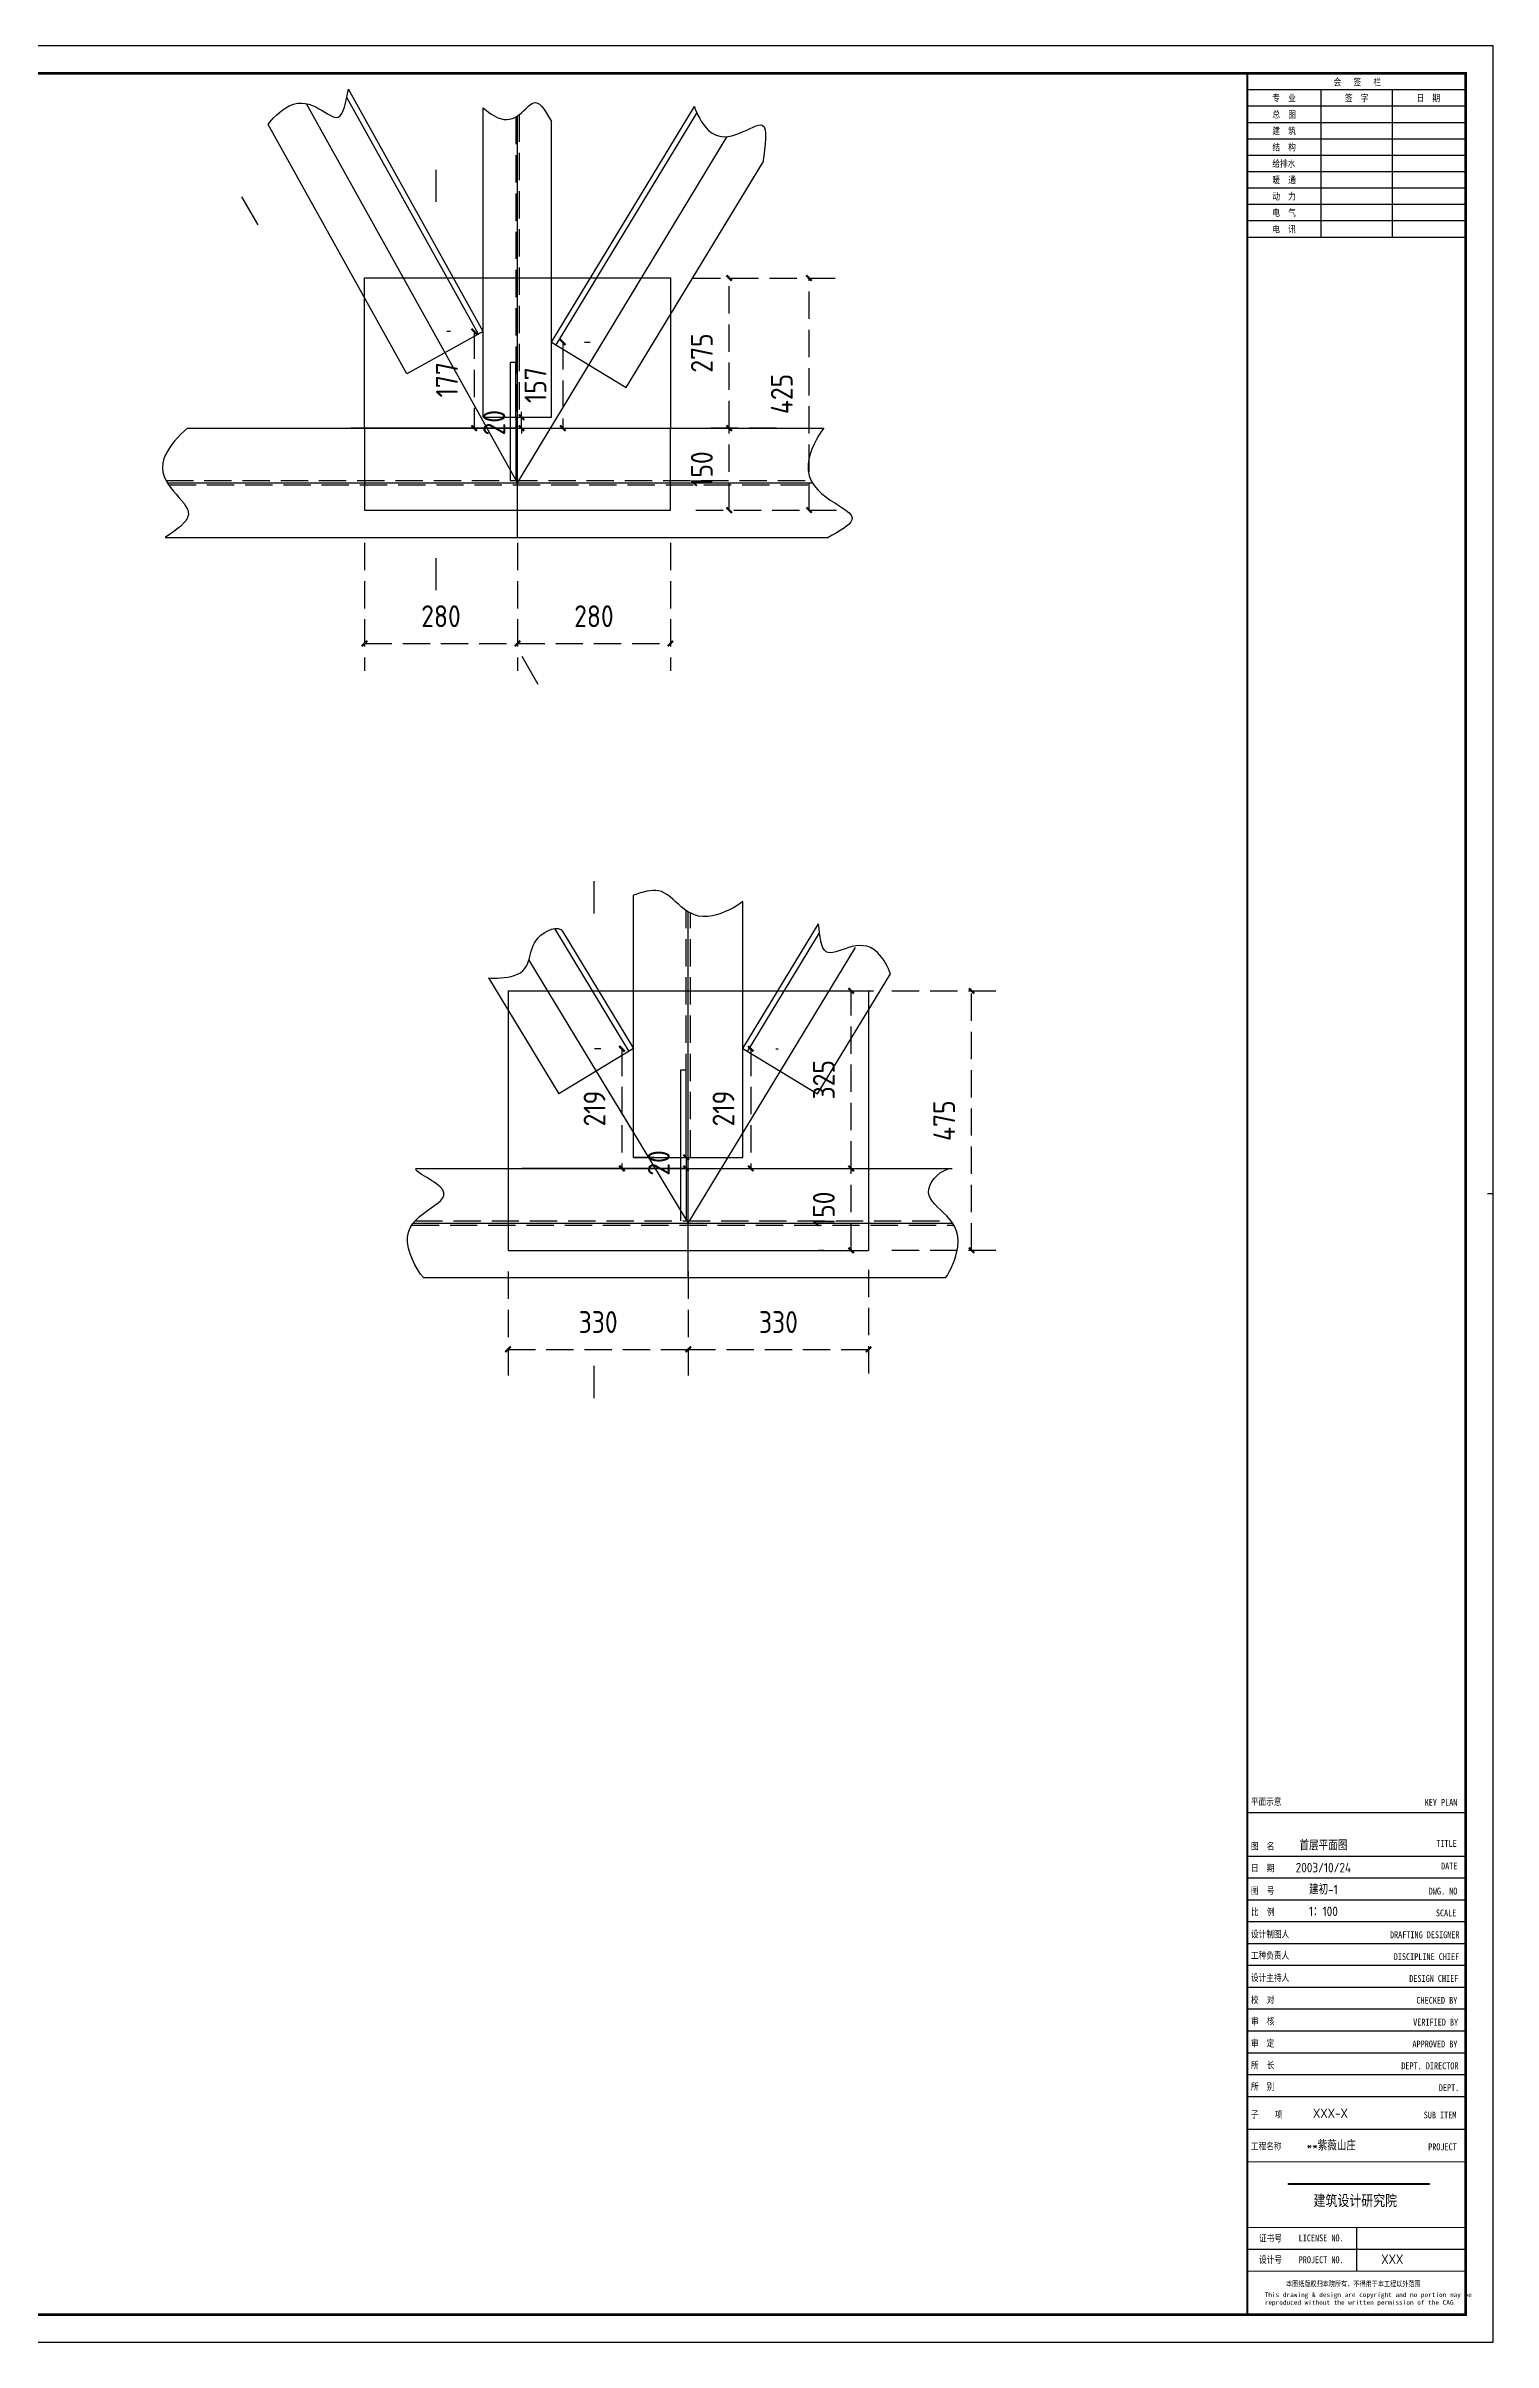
# Model space of a CAD drawing. Extents: x 1689 to 157754, y 6281 to 73826.
# Drawn here: x 144507 to 157754, y 29381 to 50406 of the extents above; entities that cross this region are included whole.
import ezdxf
from ezdxf.enums import TextEntityAlignment as Align

# ---------------------------------------------------------------- set-up
doc = ezdxf.new("R2010")
doc.units = 0
doc.header["$LTSCALE"] = 1000
doc.header["$MEASUREMENT"] = 0
doc.linetypes.add('DASH', pattern=[0.35, 0.25, -0.1])
doc.layers.add('DOTE', color=1, linetype='Continuous')
doc.layers.add('PUB_TITLE', color=4, linetype='Continuous')
doc.styles.get("Standard").update_dxf_attribs({"font": 'gbenor.shx', "bigfont": 'gbcbig.shx'})
doc.styles.add('图框', font='')
doc.styles.get('图框').set_extended_font_data('SimSun')
doc.dimstyles.get("Standard").update_dxf_attribs({"dimscale": 100, "dimtxt": 3.5, "dimasz": 1, "dimexe": 2.5, "dimexo": 3, "dimgap": 1.5, "dimtad": 1, "dimdec": 0, "dimzin": 0, "dimdsep": 46, "dimtxsty": 'Standard', "dimblk": 'ARCHTICK', "dimcen": 0.09, "dimadec": 0, "dimazin": 0, "dimtfac": 1, "dimtdec": 0, "dimtix": 1, "dimtmove": 2, "dimatfit": 3, "dimfxl": 1, "dimtolj": 1, "dimtzin": 0, "dimarcsym": 0})

# ---------------------------------------------------------------- blocks, each defined once
blk = doc.blocks.new('$titleblk$00000167')
blk.add_hatch(color=256).paths.add_polyline_path([(-74.91, 58.12), (-74.91, 57.66), (-23.44, 57.66), (-23.44, 58.12)])
for p, q in [((-90, 825), (-10, 825)), ((-63, 771), (-63, 825)), ((-37, 825), (-37, 771)), ((-90, 819), (-10, 819)), ((-90, 813), (-10, 813)), ((-90, 807), (-10, 807)), ((-90, 801), (-10, 801)), ((-90, 795), (-10, 795)), ((-90, 789), (-10, 789)), ((-90, 783), (-10, 783)), ((-90, 777), (-10, 777)), ((-90, 771), (-10, 771)), ((0, 420.5), (-2, 420.5)), ((-90, 194), (-10, 194)), ((-90, 194), (-10, 194)), ((-90, 178), (-10, 178)), ((-90, 170), (-10, 170)), ((-90, 162), (-10, 162)), ((-90, 154), (-10, 154)), ((-90, 146), (-10, 146)), ((-90, 138), (-10, 138)), ((-90, 130), (-10, 130)), ((-90, 122), (-10, 122)), ((-90, 114), (-10, 114)), ((-90, 106), (-10, 106)), ((-90, 98), (-10, 98)), ((-90, 90), (-10, 90)), ((-90, 78), (-10, 78)), ((-90, 34), (-10, 34)), ((-50, 42), (-50, 26))]:
    blk.add_line(p, q)
for points in [[(-1189, 0), (0, 0), (0, 841), (-1189, 841)], [(-74.91, 58.12), (-23.44, 58.12), (-23.44, 57.66), (-74.91, 57.66)]]:
    blk.add_lwpolyline(points, close=True)
at = {"const_width": 1}
blk.add_lwpolyline([(-1164, 10), (-10, 10), (-10, 831), (-1164, 831)], close=True, dxfattribs=at)
for points, const_width in [([(-90, 831), (-90, 10)], 0.8), ([(-90, 831), (-90, 766.99)], 0.8), ([(-10, 766.99), (-10, 831), (-90, 831)], 0.8), ([(-90, 10), (-10, 10), (-10, 199.96)], 0.8), ([(-90, 66), (-10, 66)], 0.4), ([(-90, 42), (-10, 42)], 0.4), ([(-90, 26), (-10, 26)], 0.4)]:
    blk.add_lwpolyline(points, dxfattribs=dict(const_width=const_width))
at = {"style": '图框', "width": 0.8}
for s, height, p in [('会   签   栏', 2.5, (-58.39, 826.53)), ('总  图', 2.5, (-80.81, 814.66)), ('专  业', 2.5, (-80.81, 820.66)), ('签  字', 2.5, (-54.22, 820.66)), ('日  期', 2.5, (-28, 820.66)), ('建  筑', 2.5, (-80.81, 808.66)), ('结  构', 2.5, (-80.81, 802.66)), ('给排水', 2.5, (-80.81, 796.66)), ('暖  通', 2.5, (-80.81, 790.66)), ('动  力', 2.5, (-80.81, 784.66)), ('电  气', 2.5, (-80.81, 778.66)), ('电  讯', 2.5, (-80.81, 772.66)), ('平面示意', 2.5, (-88.65, 196.71)), ('KEY PLAN', 2.5, (-25.05, 196.43)), ('图  名', 2.5, (-88.65, 180.41)), ('TITLE', 2.5, (-20.79, 181.37)), ('日  期', 2.5, (-88.65, 172.37)), ('DATE', 2.5, (-19.03, 173.13)), ('图  号', 2.5, (-88.65, 164.07)), ('DWG. NO', 2.5, (-23.56, 163.93)), ('比  例', 2.5, (-88.65, 156.29)), ('SCALE', 2.5, (-20.94, 155.93)), ('设计制图人', 2.5, (-88.65, 148.18)), ('工种负责人', 2.5, (-88.65, 140.37)), ('DRAFTING DESIGNER', 2.5, (-37.74, 147.93)), ('设计主持人', 2.5, (-88.65, 132.21)), ('DISCIPLINE CHIEF', 2.5, (-36.36, 139.93)), ('校  对', 2.5, (-88.65, 124.09)), ('DESIGN CHIEF', 2.5, (-30.68, 131.93)), ('CHECKED BY', 2.5, (-28.05, 123.93)), ('审  核', 2.5, (-88.65, 116.31)), ('VERIFIED BY', 2.5, (-29.25, 115.93)), ('审  定', 2.5, (-88.65, 108.21)), ('APPROVED BY', 2.5, (-29.52, 107.93)), ('所  长', 2.5, (-88.65, 100.2)), ('DEPT. DIRECTOR', 2.5, (-33.6, 99.93)), ('所  别', 2.5, (-88.65, 92.35)), ('DEPT.', 2.5, (-19.86, 91.93)), ('子    项', 2.5, (-88.65, 82.15)), ('SUB ITEM', 2.5, (-25.4, 81.92)), ('工程名称', 2.5, (-88.65, 70.5)), ('PROJECT', 2.5, (-23.76, 70.26)), ('建筑设计研究院', 4, (-65.71, 49.84)), ('证书号', 2.5, (-85.69, 36.75)), ('LICENSE NO.', 2.5, (-71.18, 36.9)), ('设计号', 2.5, (-85.69, 28.92)), ('PROJECT NO.', 2.5, (-71.18, 28.9)), ('本图纸版权归本院所有，不得用于本工程以外范围', 2, (-75.8, 20.34))]:
    blk.add_text(s, height=height, dxfattribs=at).set_placement(p)
at = {"insert": (-83.62, 18.2), "char_height": 1.7, "width": 72.25, "attachment_point": 1, "style": '图框'}
blk.add_mtext('This drawing & design are copyright and no portion may be reproduced without the written permission of the CAG', dxfattribs=at)
at = {"flags": 4}
for tag, p in [('(扩展图名)', (-62.12, 184.1)), ('图名', (-62.12, 180.13)), ('日期', (-62.12, 172.03)), ('图号', (-62.12, 163.99)), ('比例', (-62.12, 156)), ('子项', (-59.56, 82.07)), ('工程名称', (-59.24, 70.19)), ('设计号', (-36.91, 28.62))]:
    blk.add_attdef(tag, text='', height=3.5, dxfattribs=at).set_placement(p, align=Align.CENTER)
for tag, p in [('设计人', (-64.84, 148.13)), ('负责人', (-64.71, 140.27)), ('主持人', (-64.73, 132.26)), ('校对人', (-64.28, 124.4)), ('审核人', (-63.96, 116.15)), ('审定人', (-64.16, 107.95)), ('所长', (-64.16, 99.76))]:
    blk.add_attdef(tag, p, '', height=3.5)
blk = doc.blocks.new('_ArchTick')
at = {"color": 0, "linetype": 'ByBlock', "const_width": 0.4}
blk.add_lwpolyline([(-0.5, -0.5), (0.5, 0.5)], dxfattribs=at)
blk = doc.blocks.new('*D100')
at = {"color": 0, "linetype": 'DASH', "lineweight": -2}
for p, q in [((150455, 46906), (151011, 46906)), ((150761, 46156), (150761, 46906)), ((150455, 46156), (151011, 46156))]:
    blk.add_line(p, q, dxfattribs=at)
at = {"layer": 'Defpoints', "color": 0}
for p in [(150155, 46906), (150761, 46906), (150155, 46156)]:
    blk.add_point(p, dxfattribs=at)
at = {"color": 0, "lineweight": -2, "xscale": 50, "yscale": 50, "zscale": 50}
for p, rotation in [((150761, 46906), 90), ((150761, 46156), 270)]:
    blk.add_blockref('_ArchTick', p, dxfattribs=dict(at, rotation=rotation))
at = {"color": 0, "insert": (150511, 46531), "char_height": 200, "attachment_point": 5, "rotation": 90}
blk.add_mtext('\\A1;150', dxfattribs=at)
blk = doc.blocks.new('*D101')
at = {"color": 0, "linetype": 'DASH', "lineweight": -2}
for p, q in [((150431, 48281), (151011, 48281)), ((150761, 46906), (150761, 48281)), ((151193, 46906), (150511, 46906))]:
    blk.add_line(p, q, dxfattribs=at)
at = {"layer": 'Defpoints', "color": 0}
for p in [(150131, 48281), (150761, 48281), (151493, 46906)]:
    blk.add_point(p, dxfattribs=at)
at = {"color": 0, "lineweight": -2, "xscale": 50, "yscale": 50, "zscale": 50}
for p, rotation in [((150761, 48281), 90), ((150761, 46906), 270)]:
    blk.add_blockref('_ArchTick', p, dxfattribs=dict(at, rotation=rotation))
at = {"color": 0, "insert": (150511, 47594), "char_height": 200, "attachment_point": 5, "rotation": 90}
blk.add_mtext('\\A1;275', dxfattribs=at)
blk = doc.blocks.new('*D102')
at = {"color": 0, "linetype": 'DASH', "lineweight": -2}
for p, q in [((150431, 48281), (151743, 48281)), ((151493, 46156), (151493, 48281)), ((150455, 46156), (151743, 46156))]:
    blk.add_line(p, q, dxfattribs=at)
at = {"layer": 'Defpoints', "color": 0}
for p in [(150131, 48281), (151493, 48281), (150155, 46156)]:
    blk.add_point(p, dxfattribs=at)
at = {"color": 0, "lineweight": -2, "xscale": 50, "yscale": 50, "zscale": 50}
for p, rotation in [((151493, 48281), 90), ((151493, 46156), 270)]:
    blk.add_blockref('_ArchTick', p, dxfattribs=dict(at, rotation=rotation))
at = {"color": 0, "insert": (151243, 47219), "char_height": 200, "attachment_point": 5, "rotation": 90}
blk.add_mtext('\\A1;425', dxfattribs=at)
blk = doc.blocks.new('*D103')
at = {"color": 0, "linetype": 'DASH', "lineweight": -2}
for p, q in [((148561, 47006), (148611, 47006)), ((148693, 46906), (148611, 46906)), ((148861, 47006), (148861, 47056)), ((148861, 46906), (148861, 47006)), ((148861, 46906), (148861, 46856))]:
    blk.add_line(p, q, dxfattribs=at)
at = {"layer": 'Defpoints', "color": 0}
for p in [(148861, 47006), (148861, 47006), (148993, 46906)]:
    blk.add_point(p, dxfattribs=at)
at = {"color": 0, "lineweight": -2, "xscale": 50, "yscale": 50, "zscale": 50}
for p, rotation in [((148861, 47006), 270), ((148861, 46906), 90)]:
    blk.add_blockref('_ArchTick', p, dxfattribs=dict(at, rotation=rotation))
at = {"color": 0, "insert": (148611, 46956), "char_height": 200, "attachment_point": 5, "rotation": 90}
blk.add_mtext('\\A1;20', dxfattribs=at)
blk = doc.blocks.new('*D112')
at = {"color": 0, "linetype": 'DASH', "lineweight": -2}
for p, q in [((150067, 40228), (150117, 40228)), ((150367, 40228), (150367, 40278)), ((150367, 40228), (150367, 40128)), ((150232, 40128), (150117, 40128)), ((150367, 40128), (150367, 40078))]:
    blk.add_line(p, q, dxfattribs=at)
at = {"layer": 'Defpoints', "color": 0}
for p in [(150367, 40228), (150367, 40128), (150532, 40128)]:
    blk.add_point(p, dxfattribs=at)
at = {"color": 0, "lineweight": -2, "xscale": 50, "yscale": 50, "zscale": 50}
for p, rotation in [((150367, 40228), 270), ((150367, 40128), 90)]:
    blk.add_blockref('_ArchTick', p, dxfattribs=dict(at, rotation=rotation))
at = {"color": 0, "insert": (150117, 40178), "char_height": 200, "attachment_point": 5, "rotation": 90}
blk.add_mtext('\\A1;20', dxfattribs=at)
blk = doc.blocks.new('*D114')
at = {"color": 0, "linetype": 'DASH', "lineweight": -2}
for p, q in [((150959, 41224), (150959, 40128)), ((151187, 41224), (151209, 41224)), ((151187, 40128), (151209, 40128))]:
    blk.add_line(p, q, dxfattribs=at)
at = {"layer": 'Defpoints', "color": 0}
for p in [(150887, 41224), (150887, 40128), (150959, 40128)]:
    blk.add_point(p, dxfattribs=at)
at = {"color": 0, "lineweight": -2, "xscale": 50, "yscale": 50, "zscale": 50}
for p, rotation in [((150959, 41224), 90), ((150959, 40128), 270)]:
    blk.add_blockref('_ArchTick', p, dxfattribs=dict(at, rotation=rotation))
at = {"color": 0, "insert": (150709, 40676), "char_height": 200, "attachment_point": 5, "rotation": 90}
blk.add_mtext('\\A1;219', dxfattribs=at)
blk = doc.blocks.new('*D115')
at = {"color": 0, "linetype": 'DASH', "lineweight": -2}
for p, q in [((147423, 45856), (147423, 44684)), ((148823, 45856), (148823, 44684)), ((147423, 44934), (148823, 44934))]:
    blk.add_line(p, q, dxfattribs=at)
at = {"layer": 'Defpoints', "color": 0}
for p in [(147423, 46156), (148823, 46156), (148823, 44934)]:
    blk.add_point(p, dxfattribs=at)
at = {"color": 0, "lineweight": -2, "xscale": 50, "yscale": 50, "zscale": 50, "rotation": 180}
blk.add_blockref('_ArchTick', (147423, 44934), dxfattribs=at)
at = {"color": 0, "lineweight": -2, "xscale": 50, "yscale": 50, "zscale": 50}
blk.add_blockref('_ArchTick', (148823, 44934), dxfattribs=at)
at = {"color": 0, "insert": (148123, 45184), "char_height": 200, "attachment_point": 5}
blk.add_mtext('\\A1;280', dxfattribs=at)
blk = doc.blocks.new('*D116')
at = {"color": 0, "linetype": 'DASH', "lineweight": -2}
for p, q in [((148823, 45856), (148823, 44684)), ((150223, 45856), (150223, 44684)), ((148823, 44934), (150223, 44934))]:
    blk.add_line(p, q, dxfattribs=at)
at = {"layer": 'Defpoints', "color": 0}
for p in [(148823, 46156), (150223, 46156), (150223, 44934)]:
    blk.add_point(p, dxfattribs=at)
at = {"color": 0, "lineweight": -2, "xscale": 50, "yscale": 50, "zscale": 50, "rotation": 180}
blk.add_blockref('_ArchTick', (148823, 44934), dxfattribs=at)
at = {"color": 0, "lineweight": -2, "xscale": 50, "yscale": 50, "zscale": 50}
blk.add_blockref('_ArchTick', (150223, 44934), dxfattribs=at)
at = {"color": 0, "insert": (149523, 45184), "char_height": 200, "attachment_point": 5}
blk.add_mtext('\\A1;280', dxfattribs=at)
blk = doc.blocks.new('*D184')
at = {"color": 0, "linetype": 'DASH', "lineweight": -2}
for p, q in [((148211, 47791), (148177, 47791)), ((148427, 47791), (148427, 46906)), ((148211, 46906), (148177, 46906))]:
    blk.add_line(p, q, dxfattribs=at)
at = {"layer": 'Defpoints', "color": 0}
for p in [(148511, 47791), (148427, 46906), (148511, 46906)]:
    blk.add_point(p, dxfattribs=at)
at = {"color": 0, "lineweight": -2, "xscale": 50, "yscale": 50, "zscale": 50}
for p, rotation in [((148427, 47791), 90), ((148427, 46906), 270)]:
    blk.add_blockref('_ArchTick', p, dxfattribs=dict(at, rotation=rotation))
at = {"color": 0, "insert": (148177, 47349), "char_height": 200, "attachment_point": 5, "rotation": 90}
blk.add_mtext('\\A1;177', dxfattribs=at)
blk = doc.blocks.new('*D185')
at = {"color": 0, "linetype": 'DASH', "lineweight": -2}
for p, q in [((149238, 47694), (149238, 46906)), ((149436, 47694), (149488, 47694)), ((149455, 46906), (149488, 46906))]:
    blk.add_line(p, q, dxfattribs=at)
at = {"layer": 'Defpoints', "color": 0}
for p in [(149136, 47694), (149155, 46906), (149238, 46906)]:
    blk.add_point(p, dxfattribs=at)
at = {"color": 0, "lineweight": -2, "xscale": 50, "yscale": 50, "zscale": 50}
for p, rotation in [((149238, 47694), 90), ((149238, 46906), 270)]:
    blk.add_blockref('_ArchTick', p, dxfattribs=dict(at, rotation=rotation))
at = {"color": 0, "insert": (148988, 47300), "char_height": 200, "attachment_point": 5, "rotation": 90}
blk.add_mtext('\\A1;157', dxfattribs=at)
blk = doc.blocks.new('*D186')
at = {"color": 0, "linetype": 'DASH', "lineweight": -2}
for p, q in [((149587, 41224), (149529, 41224)), ((149779, 41224), (149779, 40128)), ((149587, 40128), (149529, 40128))]:
    blk.add_line(p, q, dxfattribs=at)
at = {"layer": 'Defpoints', "color": 0}
for p in [(149887, 41224), (149779, 40128), (149887, 40128)]:
    blk.add_point(p, dxfattribs=at)
at = {"color": 0, "lineweight": -2, "xscale": 50, "yscale": 50, "zscale": 50}
for p, rotation in [((149779, 41224), 90), ((149779, 40128), 270)]:
    blk.add_blockref('_ArchTick', p, dxfattribs=dict(at, rotation=rotation))
at = {"color": 0, "insert": (149529, 40676), "char_height": 200, "attachment_point": 5, "rotation": 90}
blk.add_mtext('\\A1;219', dxfattribs=at)
blk = doc.blocks.new('*D206')
at = {"color": 0, "linetype": 'DASH', "lineweight": -2}
for p, q in [((148737, 39183), (148737, 38221)), ((150387, 39183), (150387, 38221)), ((148737, 38471), (150387, 38471))]:
    blk.add_line(p, q, dxfattribs=at)
at = {"layer": 'Defpoints', "color": 0}
for p in [(148737, 39483), (150387, 39483), (150387, 38471)]:
    blk.add_point(p, dxfattribs=at)
at = {"color": 0, "lineweight": -2, "xscale": 50, "yscale": 50, "zscale": 50, "rotation": 180}
blk.add_blockref('_ArchTick', (148737, 38471), dxfattribs=at)
at = {"color": 0, "lineweight": -2, "xscale": 50, "yscale": 50, "zscale": 50}
blk.add_blockref('_ArchTick', (150387, 38471), dxfattribs=at)
at = {"color": 0, "insert": (149562, 38721), "char_height": 200, "attachment_point": 5}
blk.add_mtext('\\A1;330', dxfattribs=at)
blk = doc.blocks.new('*D207')
at = {"color": 0, "linetype": 'DASH', "lineweight": -2}
for p, q in [((150387, 39183), (150387, 38221)), ((152037, 39200), (152037, 38221)), ((150387, 38471), (152037, 38471))]:
    blk.add_line(p, q, dxfattribs=at)
at = {"layer": 'Defpoints', "color": 0}
for p in [(150387, 39483), (152037, 39500), (152037, 38471)]:
    blk.add_point(p, dxfattribs=at)
at = {"color": 0, "lineweight": -2, "xscale": 50, "yscale": 50, "zscale": 50, "rotation": 180}
blk.add_blockref('_ArchTick', (150387, 38471), dxfattribs=at)
at = {"color": 0, "lineweight": -2, "xscale": 50, "yscale": 50, "zscale": 50}
blk.add_blockref('_ArchTick', (152037, 38471), dxfattribs=at)
at = {"color": 0, "insert": (151212, 38721), "char_height": 200, "attachment_point": 5}
blk.add_mtext('\\A1;330', dxfattribs=at)
blk = doc.blocks.new('*D208')
at = {"color": 0, "linetype": 'DASH', "lineweight": -2}
for p, q in [((152251, 41753), (153230, 41753)), ((152980, 39378), (152980, 41753)), ((152251, 39378), (153230, 39378))]:
    blk.add_line(p, q, dxfattribs=at)
at = {"layer": 'Defpoints', "color": 0}
for p in [(151951, 41753), (152980, 41753), (151951, 39378)]:
    blk.add_point(p, dxfattribs=at)
at = {"color": 0, "lineweight": -2, "xscale": 50, "yscale": 50, "zscale": 50}
for p, rotation in [((152980, 41753), 90), ((152980, 39378), 270)]:
    blk.add_blockref('_ArchTick', p, dxfattribs=dict(at, rotation=rotation))
at = {"color": 0, "insert": (152730, 40565), "char_height": 200, "attachment_point": 5, "rotation": 90}
blk.add_mtext('\\A1;475', dxfattribs=at)
blk = doc.blocks.new('*D209')
at = {"color": 0, "linetype": 'DASH', "lineweight": -2}
for p, q in [((151578, 40128), (151628, 40128)), ((151878, 39378), (151878, 40128)), ((151578, 39378), (151628, 39378))]:
    blk.add_line(p, q, dxfattribs=at)
at = {"layer": 'Defpoints', "color": 0}
for p in [(151878, 40128), (151878, 40128), (151878, 39378)]:
    blk.add_point(p, dxfattribs=at)
at = {"color": 0, "lineweight": -2, "xscale": 50, "yscale": 50, "zscale": 50}
for p, rotation in [((151878, 40128), 90), ((151878, 39378), 270)]:
    blk.add_blockref('_ArchTick', p, dxfattribs=dict(at, rotation=rotation))
at = {"color": 0, "insert": (151628, 39753), "char_height": 200, "attachment_point": 5, "rotation": 90}
blk.add_mtext('\\A1;150', dxfattribs=at)
blk = doc.blocks.new('*D210')
at = {"color": 0, "linetype": 'DASH', "lineweight": -2}
for p, q in [((151833, 41753), (152128, 41753)), ((151878, 40128), (151878, 41753)), ((151578, 40128), (151628, 40128))]:
    blk.add_line(p, q, dxfattribs=at)
at = {"layer": 'Defpoints', "color": 0}
for p in [(151533, 41753), (151878, 41753), (151878, 40128)]:
    blk.add_point(p, dxfattribs=at)
at = {"color": 0, "lineweight": -2, "xscale": 50, "yscale": 50, "zscale": 50}
for p, rotation in [((151878, 41753), 90), ((151878, 40128), 270)]:
    blk.add_blockref('_ArchTick', p, dxfattribs=dict(at, rotation=rotation))
at = {"color": 0, "insert": (151628, 40940), "char_height": 200, "attachment_point": 5, "rotation": 90}
blk.add_mtext('\\A1;325', dxfattribs=at)

msp = doc.modelspace()

# ---------------------------------------------------------------- linework, layer by layer
at = {"color": 1}
for p, q in [((148823, 46406.3), (146892.9, 49877.3)), ((148823, 46406.3), (150744.3, 49576.3)), ((145617.8, 46406.3), (151522.4, 46406.3)), ((150386.9, 39627.7), (151916.2, 42151)), ((148927.7, 42035.3), (149886.9, 40452.7)), ((149732.3, 40707.7), (150386.9, 39627.7)), ((147870.2, 39627.7), (152805.1, 39627.7))]:
    msp.add_line(p, q, dxfattribs=at)
for p, q in [((148466.8, 47767.1), (147261.9, 49934)), ((148510.5, 47791.4), (147277, 50009.7)), ((149135.5, 47693.7), (150442.8, 49850.7)), ((147811.3, 47402.6), (146541.5, 49686.3)), ((149178.3, 47667.8), (150465.4, 49791.6)), ((149819.7, 47279), (151068.4, 49339.5)), ((147423, 46906.3), (147423, 48281.3)), ((147423, 48281.3), (150223, 48281.3)), ((150223, 48281.3), (150223, 46906.3)), ((148510.5, 47791.4), (147811.3, 47402.6)), ((149135.5, 47693.7), (149819.7, 47279)), ((148806.8, 47506.3), (148756.8, 47506.3)), ((148756.8, 47506.3), (148756.8, 46426.3)), ((148806.8, 47006.3), (148806.8, 47506.3)), ((145804.1, 46906.3), (151628.7, 46906.3)), ((148823, 46906.3), (147298, 46906.3)), ((148823, 46906.3), (147423, 46906.3)), ((147423, 46906.3), (147423, 46156.3)), ((148510.5, 47006.3), (149135.5, 47006.3)), ((148806.8, 47006.3), (148806.8, 46426.3)), ((150223, 46156.3), (150223, 46906.3)), ((147423, 46156.3), (150223, 46156.3)), ((145598.7, 45906.3), (151667.8, 45906.3)), ((149161.9, 42324.2), (149844.1, 41198.5)), ((149237.9, 42295.3), (149886.9, 41224.4)), ((150886.9, 41224.4), (151580.3, 42368.6)), ((150929.6, 41198.5), (151588.3, 42285.2)), ((148558.4, 41872.9), (149202.7, 40809.8)), ((151571, 40809.8), (152237.8, 41909.9)), ((148736.9, 41752.7), (148736.9, 39377.7)), ((148736.9, 41752.7), (152036.9, 41752.7)), ((152036.9, 41752.7), (152036.9, 39377.7)), ((149886.9, 41224.4), (149202.7, 40809.8)), ((150886.9, 41224.4), (151571, 40809.8)), ((150366.9, 41027.7), (150316.9, 41027.7)), ((150316.9, 41027.7), (150316.9, 40227.7)), ((150366.9, 40227.7), (150366.9, 41027.7)), ((150316.9, 40727.7), (150316.9, 39647.7)), ((150366.9, 40227.7), (150366.9, 40727.7)), ((150074.4, 40227.7), (149886.9, 40227.7)), ((149886.9, 40227.7), (150886.9, 40227.7)), ((150074.4, 40227.7), (150699.4, 40227.7)), ((150366.9, 40227.7), (150366.9, 39647.7)), ((147912, 40127.7), (152802.7, 40127.7)), ((150386.9, 40127.7), (148861.9, 40127.7)), ((150386.9, 40127.7), (148986.9, 40127.7)), ((148736.9, 39377.7), (152036.9, 39377.7)), ((147961.8, 39127.7), (152745.4, 39127.7))]:
    msp.add_line(p, q)
at = {"linetype": 'DASH'}
for p, q in [((148806.8, 49755.2), (148806.8, 47006.3)), ((148839.3, 49776.9), (148839.3, 47006.3)), ((145606.4, 46426.3), (151511.4, 46426.3)), ((145630.7, 46386.3), (151535.4, 46386.3)), ((147855.8, 39607.7), (152817.5, 39607.7)), ((147887.1, 39647.7), (152790.9, 39647.7))]:
    msp.add_line(p, q, dxfattribs=at)
at = {"color": 2, "lineweight": 30}
for p, q in [((148075.5, 49272.5), (148075.5, 48977)), ((146298.2, 49023.6), (146446, 48767.7)), ((148075.5, 45717), (148075.5, 45421.5)), ((148862.7, 44819.1), (149010.5, 44563.2)), ((149521, 42757), (149521, 42461.5)), ((149521, 38320.5), (149521, 38025))]:
    msp.add_line(p, q, dxfattribs=at)
for points, knots in [([(146541.5, 49686.3), (146570.2, 49731.7), (146885.4, 50050), (147193.3, 49577.7), (147254.4, 49892.9), (147277, 50009.7)], [18.5693293, 18.5693293, 18.5693293, 18.5693293, 52.7801593, 144.9802943, 199.2227241, 199.2227241, 199.2227241, 199.2227241]), ([(148510.5, 49840.2), (148542.3, 49807.4), (148806.4, 49618.4), (148960.5, 50018.7), (149086, 49799.3), (149135.5, 49712.8)], [16.5626328, 16.5626328, 16.5626328, 16.5626328, 40.7109212, 111.0367226, 156.793514, 156.793514, 156.793514, 156.793514]), ([(150442.8, 49850.7), (150459.6, 49792.3), (150669.5, 49382.8), (151152.2, 49884.9), (151092.7, 49497.3), (151068.4, 49339.5)], [21.3590843, 21.3590843, 21.3590843, 21.3590843, 54.6560278, 153.5482772, 221.5232674, 221.5232674, 221.5232674, 221.5232674]), ([(145804.1, 46906.3), (145726.9, 46846.7), (145370.1, 46444), (145996.7, 46173.2), (145701.1, 45975), (145598.7, 45906.3)], [35.5862865, 35.5862865, 35.5862865, 35.5862865, 82.0964579, 194.2576307, 253.7043866, 253.7043866, 253.7043866, 253.7043866]), ([(151628.7, 46906.3), (151571.6, 46840.6), (151283.2, 46292.2), (152113.5, 46151), (151768.9, 45961.8), (151667.8, 45906.3)], [29.7095472, 29.7095472, 29.7095472, 29.7095472, 77.8833025, 207.6582757, 261.5790346, 261.5790346, 261.5790346, 261.5790346]), ([(150886.9, 42571), (150831.3, 42524.9), (150375.2, 42291.6), (150238.8, 42746.4), (149967.7, 42657.1), (149886.9, 42630.5)], [25.6033348, 25.6033348, 25.6033348, 25.6033348, 66.4091671, 175.3551675, 221.6506457, 221.6506457, 221.6506457, 221.6506457]), ([(148558.4, 41872.9), (148613.1, 41864.7), (149005.5, 41888.1), (148859.1, 42213), (149197.8, 42361.4), (149237.9, 42295.3)], [19.2045312, 19.2045312, 19.2045312, 19.2045312, 50.5939518, 132.6067501, 179.0334756, 179.0334756, 179.0334756, 179.0334756]), ([(152237.8, 41909.9), (152221.8, 41961.9), (152018.2, 42334.9), (151617.4, 41940.3), (151590.2, 42254.6), (151580.3, 42368.6)], [19.4878614, 19.4878614, 19.4878614, 19.4878614, 49.4648767, 143.1560723, 196.5417388, 196.5417388, 196.5417388, 196.5417388]), ([(147961.8, 39127.7), (147897.5, 39201), (147622.9, 39725.4), (148486.2, 39832.5), (147823.4, 40127.7), (147912, 40127.7)], [30.9177145, 30.9177145, 30.9177145, 30.9177145, 84.7919933, 194.4733143, 247.6127198, 247.6127198, 247.6127198, 247.6127198]), ([(152745.4, 39127.7), (152783.1, 39181.6), (153010.2, 39686.3), (152390.1, 39797), (152707.2, 40127.7), (152802.7, 40127.7)], [23.3162044, 23.3162044, 23.3162044, 23.3162044, 62.7034515, 181.5077964, 238.8106382, 238.8106382, 238.8106382, 238.8106382])]:
    msp.add_open_spline(points, degree=3, knots=knots)
at = {"layer": 'DOTE', "color": 0}
for p, q in [((148510.5, 47006.3), (148510.5, 49840.2)), ((149135.5, 47006.3), (149135.5, 49712.8)), ((149886.9, 40227.7), (149886.9, 42630.5)), ((150886.9, 40227.7), (150886.9, 42571))]:
    msp.add_line(p, q, dxfattribs=at)
at = {"layer": 'DOTE'}
for p, q in [((148823, 45906.3), (148823, 49765.2)), ((150386.9, 39127.7), (150386.9, 42476.1))]:
    msp.add_line(p, q, dxfattribs=at)
at = {"layer": 'DOTE', "color": 0, "linetype": 'DASH'}
for p, q in [((150366.9, 40227.7), (150366.9, 42489)), ((150406.9, 40227.7), (150406.9, 42465))]:
    msp.add_line(p, q, dxfattribs=at)

# ---------------------------------------------------------------- block references
at = {"layer": 'PUB_TITLE', "xscale": 25, "yscale": 25, "zscale": 25}
msp.add_blockref('$titleblk$00000167', (157754.1, 29381.1), dxfattribs=at).add_auto_attribs({'比例': '1：100', '图号': '建初-1', '日期': '2003/10/24', '图名': '首层平面图', '子项': 'XXX-X', '工程名称': '**紫薇山庄', '设计号': 'XXX'})

# ---------------------------------------------------------------- dimensions: what is measured, and where the dimension line sits
for base, p1, p2, angle, picture, middle in [((150760.9, 48281.3), (151493.1, 46906.3), (150131.1, 48281.3), 90, '*D101', (150510.9, 47593.8)), ((151493.1, 48281.3), (150154.8, 46156.3), (150131.1, 48281.3), 90, '*D102', (151243.1, 47218.8)), ((148427, 46906.3), (148510.5, 47791.4), (148510.5, 46906.3), 90, '*D184', (148177, 47348.8)), ((149238.1, 46906.3), (149135.5, 47693.7), (149155.2, 46906.3), 90, '*D185', (148988.1, 47300)), ((148860.6, 47006.3), (148992.6, 46906.3), (148860.6, 47006.3), 90, '*D103', (148610.6, 46956.3)), ((150760.9, 46906.3), (150154.8, 46156.3), (150154.8, 46906.3), 90, '*D100', (150510.9, 46531.3)), ((150223, 44934.1), (148823, 46156.3), (150223, 46156.3), 180, '*D116', (149523, 45184.1)), ((151877.8, 41752.7), (151877.8, 40127.7), (151532.7, 41752.7), 90, '*D210', (151627.8, 40940.2)), ((152980.5, 41752.7), (151950.9, 39377.7), (151950.9, 41752.7), 90, '*D208', (152730.5, 40565.2)), ((149779, 40127.7), (149886.9, 41224.4), (149886.9, 40127.7), 90, '*D186', (149529, 40676.1)), ((150366.9, 40127.7), (150366.9, 40227.7), (150531.6, 40127.7), 90, '*D112', (150116.9, 40177.7)), ((151877.8, 40127.7), (151877.8, 39377.7), (151877.8, 40127.7), 90, '*D209', (151627.8, 39752.7))]:
    dim = msp.add_linear_dim(base=base, p1=p1, p2=p2, angle=angle, dimstyle='Standard', override={"dimtxt": 2, "dimasz": 0.5, "dimlfac": 0.2})
    dim.commit()
    dim.dimension.update_dxf_attribs({"geometry": picture, "text_midpoint": middle})
for p1, p2, distance, picture, middle in [((147423, 46156.3), (148823, 46156.3), -1222.2, '*D115', (148123, 45184.1)), ((150886.9, 41224.4), (150886.9, 40127.7), 72.5, '*D114', (150709.4, 40676.1))]:
    dim = msp.add_aligned_dim(p1=p1, p2=p2, distance=distance, dimstyle='Standard', override={"dimtxt": 2, "dimasz": 0.5, "dimlfac": 0.2})
    dim.commit()
    dim.dimension.update_dxf_attribs({"geometry": picture, "text_midpoint": middle})
for base, p1, p2, picture, middle in [((150386.9, 38471.3), (148736.9, 39482.6), (150386.9, 39482.6), '*D206', (149561.9, 38721.3)), ((152036.9, 38471.3), (150386.9, 39482.6), (152036.9, 39500.2), '*D207', (151211.9, 38721.3))]:
    dim = msp.add_linear_dim(base=base, p1=p1, p2=p2, dimstyle='Standard', override={"dimtxt": 2, "dimasz": 0.5, "dimlfac": 0.2})
    dim.commit()
    dim.dimension.update_dxf_attribs({"geometry": picture, "text_midpoint": middle})

doc.saveas('drawing.dxf')
